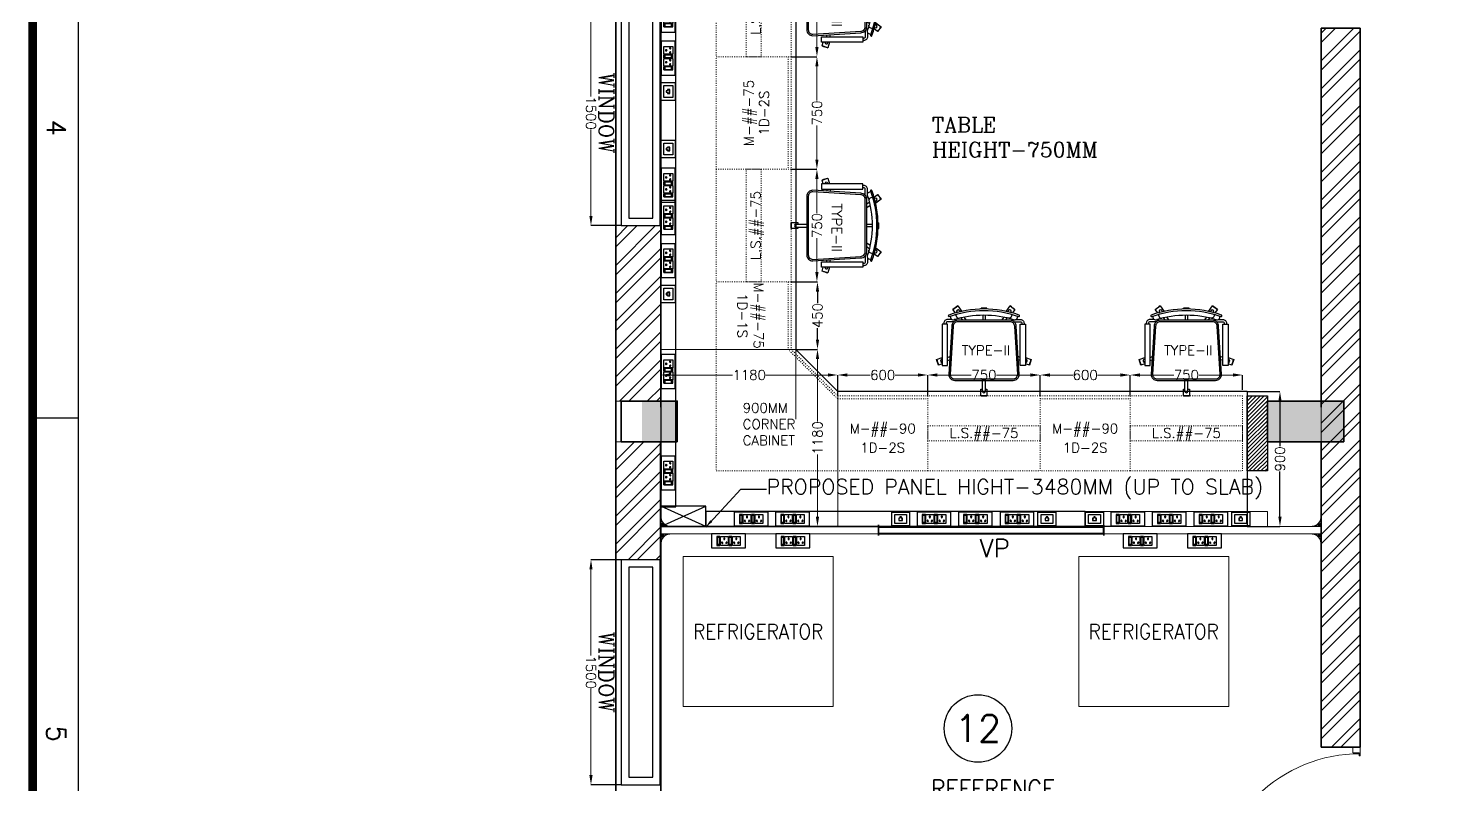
# Model space of a CAD drawing. Extents: x -52083 to 49512, y -145230 to 20224.
# Drawn here: x -50625 to -41232, y -115345 to -110304 of the extents above; entities that cross this region are included whole.
import ezdxf
from ezdxf.enums import TextEntityAlignment as Align

# ---------------------------------------------------------------- set-up
doc = ezdxf.new("R2010")
doc.units = 0
doc.header["$LTSCALE"] = 0.5
doc.header["$MEASUREMENT"] = 0
doc.header["$PDMODE"] = 32
doc.linetypes.add('ACAD_ISO03W100', pattern=[30, 12, -18])
for name, color, linetype, lineweight in [('1050x2100 Door', 6, 'Continuous', 5), ('Ahlada Coving', 3, 'Continuous', 5), ('COL', 1, 'Continuous', 35), ('DIM', 3, 'Continuous', 5), ('Furniture', 30, 'Continuous', 13), ('Hatch-1', 8, 'Continuous', 5), ('Sa-Block Text', 7, 'Continuous', 18), ('wall-1', 7, 'Continuous', 35)]:
    doc.layers.add(name, color=color, linetype=linetype, lineweight=lineweight)
for name, color, linetype in [('Ahlada 50mmWall Panels', 106, 'Continuous'), ('GC-2', 22, 'Continuous'), ('GF-1', 21, 'Continuous'), ('LABOFAB', 7, 'Continuous'), ('Partation', 7, 'Continuous'), ('PDF_Text', 5, 'Continuous'), ('SA-6MRP', 1, 'Continuous'), ('SA-6MUP', 223, 'Continuous'), ('SA-FUR', 3, 'Continuous'), ('SA-Lan', 3, 'Continuous'), ('TITLE', 7, 'Continuous'), ('View Panle', 6, 'Continuous')]:
    doc.layers.add(name, color=color, linetype=linetype)
doc.styles.add('ARIAL', font='romans.shx', dxfattribs={"height": 2.5})
doc.styles.add('PDF Arial', font='arial.ttf')
doc.styles.add('RomanS', font='romans.shx')
doc.styles.get("Standard").update_dxf_attribs({"font": 'romans.shx'})
doc.dimstyles.new('Panel dimensions', dxfattribs={"dimtxt": 65, "dimasz": 55, "dimexe": 0, "dimexo": 0, "dimtad": 0, "dimdec": 0, "dimtxsty": 'Standard', "dimcen": 0, "dimclrd": 7, "dimclre": 7, "dimclrt": 1, "dimadec": 0, "dimazin": 0, "dimtfac": 1, "dimtdec": 0, "dimtmove": 0, "dimatfit": 3, "dimfxl": 1, "dimarcsym": 0})
doc.dimstyles.new('Sa-dim', dxfattribs={"dimtxt": 65, "dimasz": 65, "dimexe": 0, "dimexo": 0, "dimtad": 0, "dimdec": 0, "dimdsep": 46, "dimtxsty": 'Standard', "dimcen": 0, "dimclrd": 256, "dimclre": 7, "dimclrt": 1, "dimadec": 0, "dimazin": 0, "dimtfac": 1, "dimtdec": 0, "dimtmove": 0, "dimatfit": 3, "dimfxl": 1, "dimlwd": -1, "dimarcsym": 0})
pattern_1 = [(45, (22946.7, -16431.28), (-92.80777, 92.80777), []), (45, (23008.57, -16431.28), (-92.80777, 92.80777), [])]

# ---------------------------------------------------------------- blocks, each defined once
blk = doc.blocks.new('A$C66962185')
at = {"layer": 'TITLE'}
for p, q in [((203723, -139882), (1210, -139882)), ((68282, -141178), (68282, -139882))]:
    blk.add_line(p, q, dxfattribs=at)
at = {"layer": 'TITLE', "const_width": 250}
blk.add_lwpolyline([(205020, 0), (205020, -141178), (0, -141178), (0, 0)], close=True, dxfattribs=at)
at = {"layer": 'TITLE', "style": 'RomanS'}
for s, p in [('4', (60101, -140511)), ('5', (77193, -140511))]:
    blk.add_text(s, height=537, dxfattribs=at).set_placement(p, align=Align.MIDDLE)
blk = doc.blocks.new('1050x2100')
at = {"layer": '1050x2100 Door'}
for p, q in [((289971.9, 46661.9), (289971.9, 46711.8)), ((289971.9, 46711.8), (290030.3, 46711.8)), ((289971.9, 46661.9), (289971.9, 46711.8)), ((290010.2, 46661.9), (290010.2, 46705.1)), ((290010.2, 46705.1), (290030.3, 46705.1)), ((290030.3, 46705.1), (290030.3, 46711.8)), ((291021.9, 46711.8), (290963.5, 46711.8)), ((290963.5, 46705.1), (290963.5, 46711.8)), ((290983.6, 46705.1), (290963.5, 46705.1)), ((290983.6, 46661.9), (290983.6, 46705.1)), ((291021.9, 46661.9), (291021.9, 46711.8)), ((289971.9, 46661.9), (290010.2, 46661.9)), ((291021.9, 46661.9), (290983.6, 46661.9)), ((290983.6, 46661.9), (290983.6, 45743.9))]:
    blk.add_line(p, q, dxfattribs=at)
blk.add_arc((290976, 46702.9), 959, 179.47012, 270.45631, dxfattribs=at)
blk = doc.blocks.new('*U109')
at = {"color": 5}
blk.add_wipeout([(50, 400), (50, 240), (1450, 240), (1450, 400)], dxfattribs=at)
blk.add_wipeout([(0, 450), (0, 190), (1500, 190), (1500, 450)], dxfattribs=at)
for points in [[(0, 450), (0, 190), (1500, 190), (1500, 450)], [(50, 400), (50, 240), (1450, 240), (1450, 400)]]:
    blk.add_lwpolyline(points, close=True, dxfattribs=at)
blk = doc.blocks.new('*D965')
at = {"layer": 'Defpoints', "color": 0}
for p in [(-46871.8, -113845), (-46669.5, -113845), (-46669.5, -115345)]:
    blk.add_point(p, dxfattribs=at)
at = {"layer": 'DIM', "color": 7, "lineweight": -2}
for p, q in [((-46669.5, -113845), (-46871.8, -113845)), ((-46669.5, -115345), (-46871.8, -115345))]:
    blk.add_line(p, q, dxfattribs=at)
at = {"layer": 'DIM'}
for p, q in [((-46871.8, -113910), (-46871.8, -114484.5)), ((-46871.8, -115280), (-46871.8, -114705.5))]:
    blk.add_line(p, q, dxfattribs=at)
for points in [[(-46882.7, -113910), (-46861, -113910), (-46871.8, -113845)], [(-46882.7, -115280), (-46861, -115280), (-46871.8, -115345)]]:
    blk.add_solid(points, dxfattribs=at)
at = {"layer": 'DIM', "color": 1, "insert": (-46871.8, -114595), "char_height": 65, "attachment_point": 5, "rotation": 270}
blk.add_mtext('1500', dxfattribs=at)
blk = doc.blocks.new('*D966')
at = {"layer": 'Defpoints', "color": 0}
for p in [(-46871.8, -110119.1), (-46669.5, -110119.1), (-46669.5, -111619.1)]:
    blk.add_point(p, dxfattribs=at)
at = {"layer": 'DIM', "color": 7, "lineweight": -2}
for p, q in [((-46669.5, -110119.1), (-46871.8, -110119.1)), ((-46669.5, -111619.1), (-46871.8, -111619.1))]:
    blk.add_line(p, q, dxfattribs=at)
at = {"layer": 'DIM'}
for p, q in [((-46871.8, -110184.1), (-46871.8, -110758.6)), ((-46871.8, -111554.1), (-46871.8, -110979.6))]:
    blk.add_line(p, q, dxfattribs=at)
for points in [[(-46882.7, -110184.1), (-46861, -110184.1), (-46871.8, -110119.1)], [(-46882.7, -111554.1), (-46861, -111554.1), (-46871.8, -111619.1)]]:
    blk.add_solid(points, dxfattribs=at)
at = {"layer": 'DIM', "color": 1, "insert": (-46871.8, -110869.1), "char_height": 65, "attachment_point": 5, "rotation": 270}
blk.add_mtext('1500', dxfattribs=at)
blk = doc.blocks.new('A010004 Mezz.F. Layout Plan$0$b & c')
at = {"layer": 'Ahlada Coving', "color": 3}
for p, q in [((-4.1, 40.9), (-5.7, 42.5)), ((-2.7, 7.8), (-3.7, 7.8)), ((-3.7, 7.8), (-2.7, 6)), ((4.9, 15.3), (-2.7, 7.8)), ((-2.7, 6), (5.7, 14.4)), ((8.7, 11.4), (0.3, 3)), ((0.3, 3), (2.1, 2)), ((2.1, 3), (9.7, 10.6)), ((2.1, 2), (2.1, 3)), ((36.9, 0), (35.3, 1.6))]:
    blk.add_line(p, q, dxfattribs=at)
blk.add_lwpolyline([(-5.7, 30.7), (-5.7, 5.7), (0, 0), (25, 0), (22.8, 1.5), (13.2, 1.5), (3.6, 4.5), (3.6, 1.5), (0.6, 1.5), (-4.2, 6.3), (-4.2, 9.3), (-1.2, 9.3), (-4.2, 18.9), (-4.2, 28.4), (-5.7, 30.7)], dxfattribs=at)
for radius, start, end in [(44, 181.95475, 220.59761), (42.5, 184.1661, 265.90598), (44, 222.22858, 227.77458), (44, 229.40556, 268.11195)]:
    blk.add_arc((38.3, 44), radius, start, end, dxfattribs=at)
blk = doc.blocks.new('A$Ca55ee631')
at = {"layer": 'SA-FUR', "color": 1}
for p, q in [((0, 0), (135, 300)), ((0, 300), (135, 0))]:
    blk.add_line(p, q, dxfattribs=at)
blk.add_lwpolyline([(0, 0), (135, 0), (135, 300), (0, 300)], close=True, dxfattribs=at)
blk = doc.blocks.new('*U107')
at = {"color": 1}
blk.add_lwpolyline([(-2507, 0), (23, 0), (23, 100), (-2507, 100)], close=True, dxfattribs=at)
blk = doc.blocks.new('*U101')
at = {"layer": 'SA-FUR', "color": 230, "linetype": 'ACAD_ISO03W100', "lineweight": 13}
for points in [[(750, 500), (0, 500), (0, 0), (750, 0)], [(750, 200), (0, 200), (0, 300), (750, 300)]]:
    blk.add_lwpolyline(points, close=True, dxfattribs=at)
at = {"layer": 'SA-FUR', "color": 7}
blk.add_attdef('TAG-2', text='', height=65, dxfattribs=at).set_placement((375, 220), align=Align.CENTER)
blk = doc.blocks.new('*U100')
at = {"layer": 'SA-FUR', "color": 230, "linetype": 'ACAD_ISO03W100', "lineweight": 13}
for points in [[(750, 500), (0, 500), (0, 0), (750, 0)], [(750, 200), (0, 200), (0, 300), (750, 300)]]:
    blk.add_lwpolyline(points, close=True, dxfattribs=at)
at = {"layer": 'SA-FUR', "color": 7}
blk.add_attdef('TAG-2', text='', height=65, rotation=180, dxfattribs=at).set_placement((375, 295), align=Align.CENTER)
blk = doc.blocks.new('*U91')
at = {"layer": 'SA-FUR', "color": 230, "linetype": 'ACAD_ISO03W100', "lineweight": 13}
blk.add_line((750, 20), (0, 20), dxfattribs=at)
blk.add_lwpolyline([(0, 500), (750, 500), (750, 0), (0, 0)], close=True, dxfattribs=at)
at = {"layer": 'SA-FUR', "color": 7}
for tag, p in [('TAG', (375, 250)), ('TAG-2', (375, 148.4))]:
    blk.add_attdef(tag, text='', height=65, dxfattribs=at).set_placement(p, align=Align.CENTER)
blk = doc.blocks.new('*D1101')
at = {"layer": 'Defpoints', "color": 0}
for p in [(-44626.6, -112614.6), (-44626.6, -112714.1), (-43876.6, -112714.1)]:
    blk.add_point(p, dxfattribs=at)
at = {"layer": 'DIM', "color": 7, "lineweight": -2}
for p, q in [((-44626.6, -112714.1), (-44626.6, -112614.6)), ((-43876.6, -112714.1), (-43876.6, -112614.6))]:
    blk.add_line(p, q, dxfattribs=at)
at = {"layer": 'DIM'}
for p, q in [((-44561.6, -112614.6), (-44335.8, -112614.6)), ((-43941.6, -112614.6), (-44167.4, -112614.6))]:
    blk.add_line(p, q, dxfattribs=at)
for points in [[(-44561.6, -112603.7), (-44561.6, -112625.4), (-44626.6, -112614.6)], [(-43941.6, -112603.7), (-43941.6, -112625.4), (-43876.6, -112614.6)]]:
    blk.add_solid(points, dxfattribs=at)
at = {"layer": 'DIM', "color": 1, "insert": (-44251.6, -112614.6), "char_height": 65, "attachment_point": 5}
blk.add_mtext('750', dxfattribs=at)
blk = doc.blocks.new('*D1102')
at = {"layer": 'Defpoints', "color": 0}
for p in [(-45226.6, -112614.6), (-46406.6, -112689.1), (-45226.6, -112689.1)]:
    blk.add_point(p, dxfattribs=at)
at = {"layer": 'DIM', "color": 7, "lineweight": -2}
for p, q in [((-46406.6, -112689.1), (-46406.6, -112614.6)), ((-45226.6, -112689.1), (-45226.6, -112614.6))]:
    blk.add_line(p, q, dxfattribs=at)
at = {"layer": 'DIM'}
for p, q in [((-46341.6, -112614.6), (-45927.1, -112614.6)), ((-45291.6, -112614.6), (-45706.1, -112614.6))]:
    blk.add_line(p, q, dxfattribs=at)
for points in [[(-46341.6, -112603.7), (-46341.6, -112625.4), (-46406.6, -112614.6)], [(-45291.6, -112603.7), (-45291.6, -112625.4), (-45226.6, -112614.6)]]:
    blk.add_solid(points, dxfattribs=at)
at = {"layer": 'DIM', "color": 1, "insert": (-45816.6, -112614.6), "char_height": 65, "attachment_point": 5}
blk.add_mtext('1180', dxfattribs=at)
blk = doc.blocks.new('*D1103')
at = {"layer": 'Defpoints', "color": 0}
for p in [(-45506.6, -112443.7), (-45506.6, -113623.7), (-45361.5, -113623.7)]:
    blk.add_point(p, dxfattribs=at)
at = {"layer": 'DIM', "color": 7, "lineweight": -2}
for p, q in [((-45506.6, -112443.7), (-45361.5, -112443.7)), ((-45506.6, -113623.7), (-45361.5, -113623.7))]:
    blk.add_line(p, q, dxfattribs=at)
at = {"layer": 'DIM'}
for p, q in [((-45361.5, -112508.7), (-45361.5, -112923.2)), ((-45361.5, -113558.7), (-45361.5, -113144.2))]:
    blk.add_line(p, q, dxfattribs=at)
for points in [[(-45372.3, -112508.7), (-45350.6, -112508.7), (-45361.5, -112443.7)], [(-45372.3, -113558.7), (-45350.6, -113558.7), (-45361.5, -113623.7)]]:
    blk.add_solid(points, dxfattribs=at)
at = {"layer": 'DIM', "color": 1, "insert": (-45361.5, -113033.7), "char_height": 65, "attachment_point": 5, "rotation": 90}
blk.add_mtext('1180', dxfattribs=at)
blk = doc.blocks.new('*D1104')
at = {"layer": 'Defpoints', "color": 0}
for p in [(-45536.6, -111243.7), (-45365.2, -111243.7), (-45536.6, -111993.7)]:
    blk.add_point(p, dxfattribs=at)
at = {"layer": 'DIM', "color": 7, "lineweight": -2}
for p, q in [((-45536.6, -111243.7), (-45365.2, -111243.7)), ((-45536.6, -111993.7), (-45365.2, -111993.7))]:
    blk.add_line(p, q, dxfattribs=at)
at = {"layer": 'DIM'}
for p, q in [((-45365.2, -111308.7), (-45365.2, -111534.5)), ((-45365.2, -111928.7), (-45365.2, -111702.9))]:
    blk.add_line(p, q, dxfattribs=at)
for points in [[(-45376.1, -111308.7), (-45354.4, -111308.7), (-45365.2, -111243.7)], [(-45376.1, -111928.7), (-45354.4, -111928.7), (-45365.2, -111993.7)]]:
    blk.add_solid(points, dxfattribs=at)
at = {"layer": 'DIM', "color": 1, "insert": (-45365.2, -111618.7), "char_height": 65, "attachment_point": 5, "rotation": 90}
blk.add_mtext('750', dxfattribs=at)
blk = doc.blocks.new('*D1105')
at = {"layer": 'Defpoints', "color": 0}
for p in [(-45536.6, -111243.7), (-45365.2, -111243.7), (-45536.6, -111993.7)]:
    blk.add_point(p, dxfattribs=at)
at = {"layer": 'DIM', "color": 7, "lineweight": -2}
for p, q in [((-45536.6, -111243.7), (-45365.2, -111243.7)), ((-45536.6, -111993.7), (-45365.2, -111993.7))]:
    blk.add_line(p, q, dxfattribs=at)
at = {"layer": 'DIM'}
for p, q in [((-45365.2, -111308.7), (-45365.2, -111534.5)), ((-45365.2, -111928.7), (-45365.2, -111702.9))]:
    blk.add_line(p, q, dxfattribs=at)
for points in [[(-45376.1, -111308.7), (-45354.4, -111308.7), (-45365.2, -111243.7)], [(-45376.1, -111928.7), (-45354.4, -111928.7), (-45365.2, -111993.7)]]:
    blk.add_solid(points, dxfattribs=at)
at = {"layer": 'DIM', "color": 1, "insert": (-45365.2, -111618.7), "char_height": 65, "attachment_point": 5, "rotation": 90}
blk.add_mtext('750', dxfattribs=at)
blk = doc.blocks.new('*D1106')
at = {"layer": 'Defpoints', "color": 0}
for p in [(-45536.6, -110493.7), (-45365.2, -110493.7), (-45536.6, -111243.7)]:
    blk.add_point(p, dxfattribs=at)
at = {"layer": 'DIM', "color": 7, "lineweight": -2}
for p, q in [((-45536.6, -110493.7), (-45365.2, -110493.7)), ((-45536.6, -111243.7), (-45365.2, -111243.7))]:
    blk.add_line(p, q, dxfattribs=at)
at = {"layer": 'DIM'}
for p, q in [((-45365.2, -110558.7), (-45365.2, -110784.5)), ((-45365.2, -111178.7), (-45365.2, -110952.9))]:
    blk.add_line(p, q, dxfattribs=at)
for points in [[(-45376.1, -110558.7), (-45354.4, -110558.7), (-45365.2, -110493.7)], [(-45376.1, -111178.7), (-45354.4, -111178.7), (-45365.2, -111243.7)]]:
    blk.add_solid(points, dxfattribs=at)
at = {"layer": 'DIM', "color": 1, "insert": (-45365.2, -110868.7), "char_height": 65, "attachment_point": 5, "rotation": 90}
blk.add_mtext('750', dxfattribs=at)
blk = doc.blocks.new('*D1107')
at = {"layer": 'Defpoints', "color": 0}
for p in [(-45536.6, -109743.7), (-45365.2, -109743.7), (-45536.6, -110493.7)]:
    blk.add_point(p, dxfattribs=at)
at = {"layer": 'DIM', "color": 7, "lineweight": -2}
for p, q in [((-45536.6, -109743.7), (-45365.2, -109743.7)), ((-45536.6, -110493.7), (-45365.2, -110493.7))]:
    blk.add_line(p, q, dxfattribs=at)
at = {"layer": 'DIM'}
for p, q in [((-45365.2, -109808.7), (-45365.2, -110034.5)), ((-45365.2, -110428.7), (-45365.2, -110202.9))]:
    blk.add_line(p, q, dxfattribs=at)
for points in [[(-45376.1, -109808.7), (-45354.4, -109808.7), (-45365.2, -109743.7)], [(-45376.1, -110428.7), (-45354.4, -110428.7), (-45365.2, -110493.7)]]:
    blk.add_solid(points, dxfattribs=at)
at = {"layer": 'DIM', "color": 1, "insert": (-45365.2, -110118.7), "char_height": 65, "attachment_point": 5, "rotation": 90}
blk.add_mtext('750', dxfattribs=at)
blk = doc.blocks.new('PCH-7022')
at = {"layer": 'GC-2', "color": 30, "ltscale": 10}
for p, q in [((-180.7, 231.7), (-179.9, 230.6)), ((-164.5, 243.5), (-159, 235.9)), ((-154.6, 195.8), (-142.2, 178.7)), ((-133.4, 200.6), (-117.5, 178.7)), ((-18.7, 254.1), (-19.1, 259.1)), ((-7.5, 214.3), (-7.5, 178.7)), ((7.5, 214.3), (7.5, 178.7)), ((18.7, 254.1), (19.1, 259.1)), ((133.4, 200.6), (117.5, 178.7)), ((154.6, 195.8), (142.2, 178.7)), ((164.5, 243.5), (159, 235.9)), ((180.7, 231.7), (179.9, 230.6)), ((-282.4, -81.2), (-277.5, -79.7)), ((-242.5, -68.3), (-227.6, -63.4)), ((-242.5, -89.3), (-229, -84.9)), ((242.5, -68.3), (227.6, -63.4)), ((242.5, -89.3), (229, -84.9)), ((282.4, -81.2), (277.5, -79.7)), ((-10, -293.7), (-10, -221.3)), ((10, -293.7), (10, -221.3))]:
    blk.add_line(p, q, dxfattribs=at)
for points in [[(-234.1, 213.6), (-234.1, 213.6, 0.416344), (-237.1, 207.2, 0.412086), (-230.7, 204.2), (-230.7, 204.2, -0.174031), (230.7, 204.2), (230.7, 204.2, 0.412086), (237.1, 207.2), (237.1, 207.2, 0.416344), (234.1, 213.6), (234.1, 213.6, 0.174031)], [(-195, -221.3), (195, -221.3, 0.414214), (235, -181.3), (215, 138.7, 0.414214), (175, 178.7), (-175, 178.7, 0.414214), (-215, 138.7), (-235, -181.3, 0.414214)], [(-195, -211.3), (195, -211.3, 0.414214), (225, -181.3), (205, 138.7, 0.414214), (175, 168.7), (-175, 168.7, 0.414214), (-205, 138.7), (-225, -181.3, 0.414214)]]:
    blk.add_lwpolyline(points, format="xyb", close=True, dxfattribs=at)
for points in [[(-237.1, 207.2), (-237.1, 207.2)], [(-277.5, -122.7), (-242.5, -122.7), (-242.5, 152.3), (-277.5, 152.3)], [(277.5, -122.7), (242.5, -122.7), (242.5, 152.3), (277.5, 152.3)]]:
    blk.add_lwpolyline(points, close=True, dxfattribs=at)
for points in [[(-225.9, 205.9), (-220.6, 191.5, 0.403288), (-201.9, 182.4), (-201.9, 182.4, -0.158526), (201.9, 182.4), (201.9, 182.4, 0.403288), (220.6, 191.5), (225.9, 205.9)], [(-193.1, 216.5, 0.029136), (-192.6, 216.6)], [(-188.5, 217.8), (-182.3, 202.3, 0.378791), (-164.6, 193.3)], [(19.1, 259.1, 0.013665), (-19.1, 259.1)], [(188.5, 217.8), (182.3, 202.3), (182.3, 202.3, -0.378791), (164.6, 193.3)], [(192.6, 216.6, 0.029136), (193.1, 216.5, 0.029136)], [(-214.2, 183.7), (-242.5, 183.7, 0.414214), (-267.5, 158.7), (-267.5, 152.3)], [(-201.5, 168.7), (-242.5, 168.7, 0.414214), (-252.5, 158.7), (-252.5, 152.3)], [(-185.7, 177.3, 0.311343), (-195, 183.7), (-197.6, 183.7)], [(185.7, 177.3, -0.311343), (195, 183.7), (197.6, 183.7)], [(201.5, 168.7), (242.5, 168.7, -0.414214), (252.5, 158.7), (252.5, 152.3)], [(214.2, 183.7), (242.5, 183.7, -0.414214), (267.5, 158.7), (267.5, 152.3)]]:
    blk.add_lwpolyline(points, format="xyb", dxfattribs=at)
for points in [[(-190.2, 227.7), (-207.2, 251.2), (-174.8, 274.7), (-148.4, 238.3)], [(148.4, 238.3), (174.8, 274.7), (207.2, 251.2), (190.2, 227.7)], [(-277.5, -111.2), (-302.9, -119.5), (-315.3, -81.4), (-277.5, -69.1)], [(277.5, -69.1), (315.3, -81.4), (302.9, -119.5), (277.5, -111.2)], [(10, -280), (20, -280), (20, -325), (-20, -325), (-20, -280), (-10, -280)]]:
    blk.add_lwpolyline(points, dxfattribs=at)
for centre, radius, start, end in [((0, 0), 325, 122.47188, 129.52812), ((-172.6, 237.6), 10, 36, 216), ((172.6, 237.6), 10, 324, 144), ((0, 0), 325, 50.47188, 57.52812), ((0, 0), 325, 194.47188, 201.52812), ((-279.3, -90.7), 10, 108, 280.28772), ((279.3, -90.7), 10, 259.71228, 72), ((0, 0), 325, 338.47188, 345.52812), ((0, 0), 325, 266.47188, 273.52812), ((0, -293.7), 10, 180, 0)]:
    blk.add_arc(centre, radius, start, end, dxfattribs=at)
at = {"layer": 'PDF_Text', "insert": (13.6, -21), "char_height": 65, "width": 310.353, "attachment_point": 5}
blk.add_mtext('{\\C1;TYPE-II}', dxfattribs=at)
blk = doc.blocks.new('*D1110')
at = {"layer": 'Defpoints', "color": 0}
for p in [(-43276.6, -112614.6), (-43276.6, -112714.1), (-42526.6, -112714.1)]:
    blk.add_point(p, dxfattribs=at)
at = {"layer": 'DIM', "color": 7, "lineweight": -2}
for p, q in [((-43276.6, -112714.1), (-43276.6, -112614.6)), ((-42526.6, -112714.1), (-42526.6, -112614.6))]:
    blk.add_line(p, q, dxfattribs=at)
at = {"layer": 'DIM'}
for p, q in [((-43211.6, -112614.6), (-42985.8, -112614.6)), ((-42591.6, -112614.6), (-42817.4, -112614.6))]:
    blk.add_line(p, q, dxfattribs=at)
for points in [[(-43211.6, -112603.7), (-43211.6, -112625.4), (-43276.6, -112614.6)], [(-42591.6, -112603.7), (-42591.6, -112625.4), (-42526.6, -112614.6)]]:
    blk.add_solid(points, dxfattribs=at)
at = {"layer": 'DIM', "color": 1, "insert": (-42901.6, -112614.6), "char_height": 65, "attachment_point": 5}
blk.add_mtext('750', dxfattribs=at)
blk = doc.blocks.new('*U132')
for points in [[(-59.4, 46), (59.4, 46), (59.4, -46), (-59.4, -46)], [(-39.1, 29.8), (39.1, 29.8), (39.1, -29.8), (-39.1, -29.8)], [(12.4, 5.6), (5.4, 5.6), (5.4, 14.6), (-5.4, 14.6), (-5.4, 5.6), (-12.4, 5.6), (-12.4, -10.5), (12.4, -10.5)], [(11.1, 4.3), (4.1, 4.3), (4.1, 13.4), (-4.1, 13.4), (-4.1, 4.3), (-11.1, 4.3), (-11.1, -9.2), (11.1, -9.2)]]:
    blk.add_lwpolyline(points, close=True)
at = {"layer": 'Sa-Block Text', "flags": 1}
for tag, p in [('PROJECTNAME', (15.2, 670.6)), ('FLOOR', (15.2, 581.1)), ('LABNAME', (15.2, 471.6)), ('ITEMNO:', (15.2, 374.3))]:
    blk.add_attdef(tag, text='', height=65, dxfattribs=at).set_placement(p, align=Align.MIDDLE_CENTER)
at = {"layer": 'Sa-Block Text'}
blk.add_attdef('CATALOGUE', text='', height=65, dxfattribs=at).set_placement((15.2, 223), align=Align.MIDDLE_CENTER)
blk = doc.blocks.new('*U131')
at = {"ltscale": 300}
for p, q in [((-78.1, 29.8), (-78.1, -29.8)), ((-78.1, 29.8), (-78.1, -29.8)), ((-57.3, 29.8), (-78.1, 29.8)), ((-78.1, 29.8), (-57.3, 29.8)), ((-76.3, 23.3), (-76.3, -23.3)), ((-59.1, 23.3), (-76.3, 23.3)), ((-59.1, -23.3), (-59.1, 23.3)), ((-57.3, -29.8), (-57.3, 29.8)), ((-53.9, 29.8), (-1.7, 29.8)), ((-53.9, -29.8), (-53.9, 29.8)), ((-1.7, 29.8), (-1.7, -29.8)), ((1.7, 29.8), (1.7, -29.8)), ((1.7, 29.8), (1.7, -29.8)), ((22.5, 29.8), (1.7, 29.8)), ((1.7, 29.8), (22.5, 29.8)), ((3.5, 23.3), (3.5, -23.3)), ((20.7, 23.3), (3.5, 23.3)), ((20.7, -23.3), (20.7, 23.3)), ((22.5, -29.8), (22.5, 29.8)), ((25.9, -29.8), (25.9, 29.8)), ((25.9, 29.8), (78.1, 29.8)), ((78.1, 29.8), (78.1, -29.8)), ((-78.1, -29.8), (-57.3, -29.8)), ((-76.3, -21.2), (-59.1, -21.2)), ((-76.3, -23.3), (-59.1, -23.3)), ((-1.7, -29.8), (-53.9, -29.8)), ((1.7, -29.8), (22.5, -29.8)), ((3.5, -21.2), (20.7, -21.2)), ((3.5, -23.3), (20.7, -23.3)), ((78.1, -29.8), (25.9, -29.8))]:
    blk.add_line(p, q, dxfattribs=at)
blk.add_lwpolyline([(-113, -46), (113, -46), (113, 46), (-113, 46)], close=True, dxfattribs=at)
for centre, radius, start, end in [((-27.8, 14.7), 4.06, 307.15837, 232.84163), ((-27.8, 10.6), 2.59, 161.40312, 18.59688), ((52, 14.7), 4.06, 307.15837, 232.84163), ((52, 10.6), 2.59, 161.40312, 18.59688), ((-42.7, -11.6), 3.5, 5.26891, 272.51003), ((-39.9, -14), 2.82, 202.68381, 75.09514), ((-15.7, -14), 2.82, 104.90486, 337.31619), ((-12.9, -11.6), 3.5, 267.48997, 174.73109), ((37.1, -11.6), 3.5, 5.26891, 272.51003), ((39.9, -14), 2.82, 202.68381, 75.09514), ((64.1, -14), 2.82, 104.90486, 337.31619), ((66.9, -11.6), 3.5, 267.48997, 174.73109)]:
    blk.add_arc(centre, radius, start, end, dxfattribs=at)
at = {"layer": 'Sa-Block Text', "flags": 1}
for tag, p in [('PROJECTNAME', (102.4, 776)), ('FLOOR', (102.4, 686.5)), ('LABNAME', (102.4, 577)), ('ITEMNO:', (102.4, 479.7))]:
    blk.add_attdef(tag, text='', height=65, dxfattribs=at).set_placement(p, align=Align.MIDDLE_CENTER)
at = {"layer": 'Sa-Block Text'}
blk.add_attdef('CATALOGUE', text='', height=65, dxfattribs=at).set_placement((102.4, 360.5), align=Align.MIDDLE_CENTER)
blk = doc.blocks.new('*U130')
for p, q in [((-78.1, 29.8), (-78.1, -29.8)), ((-78.1, 29.8), (-78.1, -29.8)), ((-57.3, 29.8), (-78.1, 29.8)), ((-78.1, 29.8), (-57.3, 29.8)), ((-76.3, 23.3), (-76.3, -23.3)), ((-59.1, 23.3), (-76.3, 23.3)), ((-59.1, -23.3), (-59.1, 23.3)), ((-57.3, -29.8), (-57.3, 29.8)), ((-53.9, 29.8), (-1.7, 29.8)), ((-53.9, -29.8), (-53.9, 29.8)), ((-1.7, 29.8), (-1.7, -29.8)), ((1.7, 29.8), (1.7, -29.8)), ((1.7, 29.8), (1.7, -29.8)), ((22.5, 29.8), (1.7, 29.8)), ((1.7, 29.8), (22.5, 29.8)), ((3.5, 23.3), (3.5, -23.3)), ((20.7, 23.3), (3.5, 23.3)), ((20.7, -23.3), (20.7, 23.3)), ((22.5, -29.8), (22.5, 29.8)), ((25.9, -29.8), (25.9, 29.8)), ((25.9, 29.8), (78.1, 29.8)), ((78.1, 29.8), (78.1, -29.8)), ((-78.1, -29.8), (-57.3, -29.8)), ((-76.3, -21.2), (-59.1, -21.2)), ((-76.3, -23.3), (-59.1, -23.3)), ((-1.7, -29.8), (-53.9, -29.8)), ((1.7, -29.8), (22.5, -29.8)), ((3.5, -21.2), (20.7, -21.2)), ((3.5, -23.3), (20.7, -23.3)), ((78.1, -29.8), (25.9, -29.8))]:
    blk.add_line(p, q)
blk.add_lwpolyline([(-113, -46), (113, -46), (113, 46), (-113, 46)], close=True)
for centre, radius, start, end in [((-27.8, 14.7), 4.06, 307.15837, 232.84163), ((-27.8, 10.6), 2.59, 161.40312, 18.59688), ((52, 14.7), 4.06, 307.15837, 232.84163), ((52, 10.6), 2.59, 161.40312, 18.59688), ((-42.7, -11.6), 3.5, 5.26891, 272.51003), ((-39.9, -14), 2.82, 202.68381, 75.09514), ((-15.7, -14), 2.82, 104.90486, 337.31619), ((-12.9, -11.6), 3.5, 267.48997, 174.73109), ((37.1, -11.6), 3.5, 5.26891, 272.51003), ((39.9, -14), 2.82, 202.68381, 75.09514), ((64.1, -14), 2.82, 104.90486, 337.31619), ((66.9, -11.6), 3.5, 267.48997, 174.73109)]:
    blk.add_arc(centre, radius, start, end)
at = {"layer": 'Sa-Block Text', "flags": 1}
for tag, p in [('PROJECTNAME', (14.8, 619.1)), ('FLOOR', (14.8, 529.6)), ('LABNAME', (14.8, 420.1)), ('ITEMNO:', (14.8, 322.8))]:
    blk.add_attdef(tag, text='', height=65, dxfattribs=at).set_placement(p, align=Align.MIDDLE_CENTER)
at = {"layer": 'Sa-Block Text'}
blk.add_attdef('CATALOGUE', text='', height=65, dxfattribs=at).set_placement((14.8, 173.9), align=Align.MIDDLE_CENTER)
blk = doc.blocks.new('A$C054a1436')
at = {"color": 1}
blk.add_circle((225, 225), 225, dxfattribs=at)
blk.add_attdef('T1', text='', height=180).set_placement((225, 225), align=Align.MIDDLE_CENTER)
blk = doc.blocks.new('*U115')
at = {"layer": 'SA-FUR', "color": 230, "linetype": 'ACAD_ISO03W100', "lineweight": 13}
blk.add_line((600, 20), (0, 20), dxfattribs=at)
blk.add_lwpolyline([(0, 500), (600, 500), (600, 0), (0, 0)], close=True, dxfattribs=at)
at = {"layer": 'SA-FUR', "color": 7}
for tag, p in [('TAG-2', (300, 377.6)), ('TAG', (300, 250))]:
    blk.add_attdef(tag, text='', height=65, rotation=180, dxfattribs=at).set_placement(p, align=Align.CENTER)
blk = doc.blocks.new('*D1211')
at = {"layer": 'Defpoints', "color": 0}
for p in [(-45226.6, -112614.6), (-45226.6, -112753.7), (-44626.6, -112753.7)]:
    blk.add_point(p, dxfattribs=at)
at = {"layer": 'Hatch-1', "color": 7, "lineweight": -2}
for p, q in [((-45226.6, -112753.7), (-45226.6, -112614.6)), ((-44626.6, -112753.7), (-44626.6, -112614.6))]:
    blk.add_line(p, q, dxfattribs=at)
at = {"layer": 'Hatch-1'}
for p, q in [((-45161.6, -112614.6), (-45009.3, -112614.6)), ((-44691.6, -112614.6), (-44844, -112614.6))]:
    blk.add_line(p, q, dxfattribs=at)
for points in [[(-45161.6, -112603.7), (-45161.6, -112625.4), (-45226.6, -112614.6)], [(-44691.6, -112603.7), (-44691.6, -112625.4), (-44626.6, -112614.6)]]:
    blk.add_solid(points, dxfattribs=at)
at = {"layer": 'Hatch-1', "color": 1, "insert": (-44926.6, -112614.6), "char_height": 65, "attachment_point": 5}
blk.add_mtext('600', dxfattribs=at)
blk = doc.blocks.new('*D1212')
at = {"layer": 'Defpoints', "color": 0}
for p in [(-43876.6, -112614.6), (-43876.6, -112753.7), (-43276.6, -112753.7)]:
    blk.add_point(p, dxfattribs=at)
at = {"layer": 'Hatch-1', "color": 7, "lineweight": -2}
for p, q in [((-43876.6, -112753.7), (-43876.6, -112614.6)), ((-43276.6, -112753.7), (-43276.6, -112614.6))]:
    blk.add_line(p, q, dxfattribs=at)
at = {"layer": 'Hatch-1'}
for p, q in [((-43811.6, -112614.6), (-43659.3, -112614.6)), ((-43341.6, -112614.6), (-43494, -112614.6))]:
    blk.add_line(p, q, dxfattribs=at)
for points in [[(-43811.6, -112603.7), (-43811.6, -112625.4), (-43876.6, -112614.6)], [(-43341.6, -112603.7), (-43341.6, -112625.4), (-43276.6, -112614.6)]]:
    blk.add_solid(points, dxfattribs=at)
at = {"layer": 'Hatch-1', "color": 1, "insert": (-43576.6, -112614.6), "char_height": 65, "attachment_point": 5}
blk.add_mtext('600', dxfattribs=at)
blk = doc.blocks.new('*D1218')
at = {"color": 7, "lineweight": -2}
for p, q in [((-42496.6, -112723.7), (-42277.7, -112723.7)), ((-42496.6, -113623.7), (-42277.7, -113623.7))]:
    blk.add_line(p, q, dxfattribs=at)
for p, q in [((-42277.7, -112788.7), (-42277.7, -113089.5)), ((-42277.7, -113558.7), (-42277.7, -113257.9))]:
    blk.add_line(p, q)
for points in [[(-42288.5, -112788.7), (-42266.8, -112788.7), (-42277.7, -112723.7)], [(-42288.5, -113558.7), (-42266.8, -113558.7), (-42277.7, -113623.7)]]:
    blk.add_solid(points)
at = {"layer": 'Defpoints', "color": 0}
for p in [(-42496.6, -112723.7), (-42277.7, -112723.7), (-42496.6, -113623.7)]:
    blk.add_point(p, dxfattribs=at)
at = {"color": 1, "insert": (-42277.7, -113173.7), "char_height": 65, "attachment_point": 5, "rotation": 90}
blk.add_mtext('900', dxfattribs=at)
blk = doc.blocks.new('A$C34123dda')
at = {"layer": 'LABOFAB', "color": 230, "linetype": 'ACAD_ISO03W100', "lineweight": 13}
blk.add_line((-280, 310), (30, 0), dxfattribs=at)
at = {"layer": 'LABOFAB', "color": 96, "lineweight": 13, "true_color": 0x008500}
blk.add_lwpolyline([(900, 1180), (900, 1180), (900, 1180), (900, 0), (0, 0), (-280, 280), (-280, 1180)], close=True, dxfattribs=at)
at = {"layer": 'LABOFAB', "color": 230, "linetype": 'ACAD_ISO03W100', "lineweight": 13}
blk.add_lwpolyline([(50, 0), (530, 0), (530, 810), (-280, 810), (-280, 330)], close=True, dxfattribs=at)
blk = doc.blocks.new('*U102')
at = {"layer": 'SA-FUR', "color": 230, "linetype": 'ACAD_ISO03W100', "lineweight": 13}
blk.add_line((450, 20), (0, 20), dxfattribs=at)
blk.add_lwpolyline([(0, 500), (450, 500), (450, 0), (0, 0)], close=True, dxfattribs=at)
at = {"layer": 'SA-FUR', "color": 7}
for tag, p in [('TAG-2', (225, 357.8)), ('TAG', (225, 250))]:
    blk.add_attdef(tag, text='', height=65, rotation=180, dxfattribs=at).set_placement(p, align=Align.CENTER)
blk = doc.blocks.new('*D917')
at = {"color": 7, "lineweight": -2}
for p, q in [((-45365.2, -111993.7), (-45361.5, -111993.7)), ((-45506.6, -112443.7), (-45361.5, -112443.7))]:
    blk.add_line(p, q, dxfattribs=at)
for p, q in [((-45361.5, -112058.7), (-45361.5, -112134.5)), ((-45361.5, -112378.7), (-45361.5, -112302.9))]:
    blk.add_line(p, q)
for points in [[(-45372.3, -112058.7), (-45350.6, -112058.7), (-45361.5, -111993.7)], [(-45372.3, -112378.7), (-45350.6, -112378.7), (-45361.5, -112443.7)]]:
    blk.add_solid(points)
at = {"layer": 'Defpoints', "color": 0}
for p in [(-45365.2, -111993.7), (-45361.5, -111993.7), (-45506.6, -112443.7)]:
    blk.add_point(p, dxfattribs=at)
at = {"color": 1, "insert": (-45361.5, -112218.7), "char_height": 65, "attachment_point": 5, "rotation": 90}
blk.add_mtext('450', dxfattribs=at)
blk = doc.blocks.new('BARE')
at = {"layer": 'COL'}
h = blk.add_hatch(color=256, dxfattribs=at)
h.dxf.hatch_style = 1
h.paths.add_polyline_path([(-28744.5, -15732.6), (-28979.5, -15732.6), (-28979.5, -16002.6), (-28744.5, -16002.6)])
h = blk.add_hatch(color=256, dxfattribs=at)
h.dxf.hatch_style = 1
h.paths.add_polyline_path([(-24299.5, -15732.6), (-24809.5, -15732.6), (-24809.5, -16002.6), (-24299.5, -16002.6)])
at = {"layer": 'Hatch-1'}
h = blk.add_hatch(dxfattribs=at)
h.set_pattern_fill('ANSI32,_O', color=256, scale=350)
h.set_pattern_definition(pattern_1)
h.paths.add_polyline_path([(-24450.5, -13247.6), (-24190.5, -13247.6), (-24190.5, -18037.6), (-24450.5, -18037.6)])
at = {"layer": 'SA-FUR'}
h = blk.add_hatch(dxfattribs=at)
h.set_pattern_fill('ANSI31', color=6, scale=150)
h.set_pattern_definition([(45, (22946.697, -16427.282), (-13.258252, 13.258252), [])])
h.paths.add_polyline_path([(-24944.7, -15697.6), (-24809.5, -15697.6), (-24809.5, -16197.6), (-24944.7, -16197.6)])
blk.add_line((-25655.1, -16567.6), (-28854.7, -16567.6))
at = {"layer": 'Ahlada 50mmWall Panels', "color": 161, "linetype": 'ByBlock', "lineweight": 5}
for p, q in [((-28854.7, -16567.6), (-24450.5, -16567.6)), ((-28854.7, -16617.6), (-24450.5, -16617.6))]:
    blk.add_line(p, q, dxfattribs=at)
at = {"layer": 'COL'}
for points in [[(-28744.5, -16002.6), (-28744.5, -15732.6), (-29117.5, -15732.6), (-29117.5, -16002.6)], [(-24299.5, -16002.6), (-24299.5, -15732.6), (-24809.5, -15732.6), (-24809.5, -16002.6)]]:
    blk.add_lwpolyline(points, close=True, dxfattribs=at)
at = {"layer": 'DIM'}
blk.add_line((-27954.7, -10391.9), (-27954.7, -15851.9), dxfattribs=at)
at = {"layer": 'Furniture'}
for points in [[(-28704.7, -17767.6), (-27704.7, -17767.6), (-27704.7, -16767.6), (-28704.7, -16767.6)], [(-26067.5, -17767.6), (-25067.5, -17767.6), (-25067.5, -16767.6), (-26067.5, -16767.6)]]:
    blk.add_lwpolyline(points, close=True, dxfattribs=at)
at = {"layer": 'Hatch-1'}
for p, q in [((-28854.7, -16567.6), (-24450.5, -16567.6)), ((-28854.7, -16617.6), (-24450.5, -16617.6))]:
    blk.add_line(p, q, dxfattribs=at)
for points in [[(-24450.5, -13247.6), (-24190.5, -13247.6), (-24190.5, -18037.6), (-24450.5, -18037.6)], [(-26024.7, -16467.6), (-24809.5, -16467.6), (-24809.5, -16567.6), (-26024.7, -16567.6)]]:
    blk.add_lwpolyline(points, close=True, dxfattribs=at)
at = {"layer": 'Partation'}
for p, q in [((-27405.6, -16557.6), (-27405.6, -16627.6)), ((-27402.6, -16557.6), (-27402.6, -16627.6)), ((-25902.6, -16558.5), (-25902.6, -16628.5)), ((-25899.6, -16558.5), (-25899.6, -16628.5))]:
    blk.add_line(p, q, dxfattribs=at)
at = {"layer": 'SA-FUR'}
for p, q in [((-27954.7, -6450.9), (-27954.7, -15400.9)), ((-24944.7, -15667.6), (-27674.7, -15667.6)), ((-24944.7, -15667.6), (-24944.7, -16567.6))]:
    blk.add_line(p, q, dxfattribs=at)
at = {"layer": 'SA-FUR', "color": 7}
blk.add_lwpolyline([(-24944.7, -15697.6), (-24809.5, -15697.6), (-24809.5, -16197.6), (-24944.7, -16197.6)], close=True, dxfattribs=at)
at = {"layer": 'View Panle'}
blk.add_lwpolyline([(-27402.6, -16617.6), (-25902.6, -16617.6), (-25902.6, -16567.6), (-27402.6, -16567.6), (-27402.6, -16617.6), (-27402.6, -16611.6), (-25902.6, -16611.6), (-25902.6, -16573.6), (-27402.6, -16573.6)], dxfattribs=at)
at = {"layer": 'wall-1', "color": 7}
for p, q in [((-29154.7, -1917.6), (-29154.7, -19577.6)), ((-28854.7, -15772.6), (-28854.7, -6770.9)), ((-28854.7, -19559.9), (-28854.7, -16002.6))]:
    blk.add_line(p, q, dxfattribs=at)
at = {"layer": 'wall-1'}
for p, q in [((-24450.5, -13247.6), (-24450.5, -15772.6)), ((-24190.5, -13247.6), (-24450.5, -13247.6)), ((-24190.5, -13247.6), (-24190.5, -15772.6)), ((-24190.5, -15772.6), (-24190.5, -18037.6)), ((-24450.5, -16002.6), (-24450.5, -18037.6)), ((-24190.5, -18037.6), (-24450.5, -18037.6))]:
    blk.add_line(p, q, dxfattribs=at)
at = {"color": 1, "rotation": 180}
blk.add_blockref('A$C34123dda', (-27954.7, -15387.6), dxfattribs=at)
blk.add_blockref('*U107', (-26047.7, -16567.6))
ref = blk.add_blockref('A$C054a1436', (-26964.3, -18138.3))
ref.add_attrib('T1', '12', dxfattribs={"color": 1, "height": 180}).set_placement((-26739.3, -17913.3), align=Align.MIDDLE_CENTER)
at = {"layer": '1050x2100 Door', "rotation": 270}
blk.add_blockref('1050x2100', (-70902.3, 271934.4), dxfattribs=at)
at = {"layer": 'Ahlada Coving', "ltscale": 500, "yscale": 1.418185559101403, "zscale": 1.418185559101403}
for p, xscale in [((-28846.6, -16567.6), 1.418185559101403), ((-24458.6, -16567.6), -1.418185559101403)]:
    blk.add_blockref('A010004 Mezz.F. Layout Plan$0$b & c', p, dxfattribs=dict(at, xscale=xscale))
at = {"layer": 'Ahlada Coving', "ltscale": 500, "yscale": 1.418185559101403, "zscale": 1.418185559101403, "rotation": 180}
for p, xscale in [((-28846.6, -16617.6), -1.418185559101403), ((-24458.6, -16617.6), 1.418185559101403)]:
    blk.add_blockref('A010004 Mezz.F. Layout Plan$0$b & c', p, dxfattribs=dict(at, xscale=xscale))
at = {"layer": 'GF-1', "color": 7, "rotation": 270}
for p in [(-27659.7, -13062.6), (-27659.7, -14562.6)]:
    blk.add_blockref('PCH-7022', p, dxfattribs=at)
at = {"layer": 'GF-1', "color": 7}
for p in [(-26699.7, -15372.6), (-25349.7, -15372.6)]:
    blk.add_blockref('PCH-7022', p, dxfattribs=at)
at = {"layer": 'SA-6MRP', "color": 7, "rotation": 90}
blk.add_blockref('*U131', (-28804.7, -15535.5), dxfattribs=at)
at = {"layer": 'SA-6MRP', "color": 7}
for p in [(-28251.7, -16517.6), (-27032.8, -16517.6), (-25739.9, -16517.6), (-28403.1, -16663.6), (-25657.5, -16663.6)]:
    blk.add_blockref('*U131', p, dxfattribs=at)
at = {"layer": 'SA-6MUP', "color": 7, "rotation": 90}
for p in [(-28804.7, -14796.4), (-28804.7, -16211.3)]:
    blk.add_blockref('*U130', p, dxfattribs=at)
at = {"layer": 'SA-6MUP', "color": 7}
for p in [(-27975.7, -16517.6), (-26756.8, -16517.6), (-26479, -16517.6), (-25463.9, -16517.6), (-25186.1, -16517.6), (-27974, -16663.6), (-25228.4, -16663.6)]:
    blk.add_blockref('*U130', p, dxfattribs=at)
at = {"layer": 'SA-FUR'}
for name, p, rotation, values in [('*U100', (-28484.7, -12687.6), 270, {'TAG-2': 'L.S.##-75'}), ('*U91', (-27984.7, -14187.6), 90, {'TAG': 'M-##-75', 'TAG-2': '1D-2S'}), ('*U100', (-28484.7, -14187.6), 270, {'TAG-2': 'L.S.##-75'}), ('*U102', (-27984.7, -15387.6), 90, {'TAG': 'M-##-75', 'TAG-2': '1D-1S'}), ('*U115', (-27074.7, -15697.6), 180, {'TAG': 'M-##-90', 'TAG-2': '1D-2S'}), ('*U115', (-25724.7, -15697.6), 180, {'TAG': 'M-##-90', 'TAG-2': '1D-2S'})]:
    blk.add_blockref(name, p, dxfattribs=dict(at, rotation=rotation)).add_auto_attribs(values)
for p in [(-27074.7, -16197.6), (-25724.7, -16197.6)]:
    blk.add_blockref('*U101', p, dxfattribs=at).add_auto_attribs({'TAG-2': 'L.S.##-75'})
at = {"layer": 'SA-FUR', "color": 1, "rotation": 90}
blk.add_blockref('A$Ca55ee631', (-28554.7, -16567.6), dxfattribs=at)
at = {"layer": 'SA-Lan', "color": 7, "rotation": 90}
blk.add_blockref('*U132', (-28804.7, -15018.8), dxfattribs=at)
at = {"layer": 'SA-Lan', "color": 7}
for p in [(-27255.2, -16517.6), (-26279.9, -16517.6), (-25962.3, -16517.6), (-24987, -16517.6)]:
    blk.add_blockref('*U132', p, dxfattribs=at)
at = {"color": 5, "insert": (-28308, -15745), "char_height": 65, "width": 513.111, "attachment_point": 1, "style": 'ARIAL'}
blk.add_mtext('{\\C7;900MM\\PCORNER CABINET}', dxfattribs=at)
at = {"layer": '1050x2100 Door', "color": 1, "insert": (-28148, -16319.5), "char_height": 100, "attachment_point": 4}
blk.add_mtext('PROPOSED PANEL HIGHT-3480MM (UP TO SLAB)', dxfattribs=at)
at = {"layer": 'PDF_Text', "style": 'RomanS'}
blk.add_text('VP', height=120, dxfattribs=at).set_placement((-26727.7, -16772.3))
at = {"layer": 'PDF_Text', "char_height": 100, "attachment_point": 2, "rotation": 270, "style": 'RomanS'}
for insert in [(-29167.5, -13813), (-29167.5, -17538.9)]:
    blk.add_mtext('{\\Fromanc|c0;WINDOW}', dxfattribs=dict(at, insert=insert))
at = {"layer": 'PDF_Text', "insert": (-27046.7, -14107, -2637.8), "char_height": 100, "attachment_point": 7, "style": 'PDF Arial'}
blk.add_mtext('{\\Fromanc|c0;\\C1;TABLE\\PHEIGHT-750MM}', dxfattribs=at)
at = {"layer": 'PDF_Text', "style": 'RomanS'}
for s, insert, char_height, width, attachment_point in [('{\\W0.9;REFRIGERATOR}', (-28204.7, -17267.6), 100, 952.429, 5), ('{\\W0.9;REFRIGERATOR}', (-25567.5, -17267.6), 100, 952.429, 5), ('\\pt1980;{\\W0.9;REFERENCE STANDARD ROOM\\P\\ptz;\\W1;\\C0;4405 X 2700}', (-26638.6, -18776.5), 120, 1501.998, 8)]:
    blk.add_mtext(s, dxfattribs=dict(at, insert=insert, char_height=char_height, width=width, attachment_point=attachment_point))
at = {"layer": 'SA-FUR', "color": 7}
for p in [(-11828.1, -20212.7), (-10178.1, -20212.7), (-8528.1, -20212.7), (-12428.4, -24228.4), (-10778.4, -24228.4), (-9128.4, -24228.4)]:
    blk.add_attdef('LS##90', text='', height=65, dxfattribs=at).set_placement(p, align=Align.CENTER)
at = {"color": 4}
dim = blk.add_linear_dim(base=(-27809.5, -14937.6), p1=(-27954.7, -15387.6), p2=(-27813.3, -14937.6), angle=90, dimstyle='Sa-dim', override={"dimtmove": 1}, dxfattribs=at)
dim.commit()
dim.dimension.update_dxf_attribs({"geometry": '*D917', "text_midpoint": (-27809.5, -15162.6), "insert": (17552, 97056.2)})
dim = blk.add_aligned_dim(p1=(-24944.7, -16567.6), p2=(-24944.7, -15667.6), distance=-219, dimstyle='Sa-dim', dxfattribs=at)
dim.commit()
dim.dimension.update_dxf_attribs({"geometry": '*D1218', "text_midpoint": (-24725.7, -16117.6), "insert": (17552, 97056.2)})
at = {"layer": 'DIM', "color": 7}
for base, p1, p2, picture, middle in [((-27813.3, -12687.6), (-27984.7, -13437.6), (-27984.7, -12687.6), '*D1107', (-27813.3, -13062.6)), ((-27813.3, -13437.6), (-27984.7, -14187.6), (-27984.7, -13437.6), '*D1106', (-27813.3, -13812.6)), ((-27813.3, -14187.6), (-27984.7, -14937.6), (-27984.7, -14187.6), '*D1104', (-27813.3, -14562.6)), ((-27813.3, -14187.6), (-27984.7, -14937.6), (-27984.7, -14187.6), '*D1105', (-27813.3, -14562.6))]:
    dim = blk.add_linear_dim(base=base, p1=p1, p2=p2, angle=90, dimstyle='Sa-dim', override={"dimtmove": 1}, dxfattribs=at)
    dim.commit()
    dim.dimension.update_dxf_attribs({"geometry": picture, "text_midpoint": middle, "insert": (17552, 97056.2)})
dim = blk.add_linear_dim(base=(-27809.5, -16567.6), p1=(-27954.7, -15387.6), p2=(-27954.7, -16567.6), angle=90, dimstyle='Sa-dim', dxfattribs=at)
dim.commit()
dim.dimension.update_dxf_attribs({"geometry": '*D1103', "text_midpoint": (-27809.5, -15977.6), "insert": (17552, 97056.2)})
dim = blk.add_linear_dim(base=(-27674.7, -15558.4), p1=(-28854.7, -15632.9), p2=(-27674.7, -15632.9), dimstyle='Sa-dim', dxfattribs=at)
dim.commit()
dim.dimension.update_dxf_attribs({"geometry": '*D1102', "text_midpoint": (-28264.7, -15558.4), "insert": (17552, 97056.2)})
for base, p1, p2, picture, middle in [((-27074.7, -15558.4), (-26324.7, -15658), (-27074.7, -15658), '*D1101', (-26699.7, -15558.4)), ((-25724.7, -15558.4), (-24974.7, -15658), (-25724.7, -15658), '*D1110', (-25349.7, -15558.4))]:
    dim = blk.add_linear_dim(base=base, p1=p1, p2=p2, dimstyle='Sa-dim', override={"dimtmove": 1}, dxfattribs=at)
    dim.commit()
    dim.dimension.update_dxf_attribs({"geometry": picture, "text_midpoint": middle, "insert": (17552, 97056.2)})
at = {"layer": 'Hatch-1'}
for p1, p2, picture, middle in [((-27074.7, -15697.6), (-27674.7, -15697.6), '*D1211', (-27374.7, -15558.4)), ((-25724.7, -15697.6), (-26324.7, -15697.6), '*D1212', (-26024.7, -15558.4))]:
    dim = blk.add_aligned_dim(p1=p1, p2=p2, distance=-139.1, dimstyle='Sa-dim', dxfattribs=at)
    dim.commit()
    dim.dimension.update_dxf_attribs({"geometry": picture, "text_midpoint": middle, "insert": (17552, 97056.2)})
at = {"layer": '1050x2100 Door', "annotation_type": 0, "has_hookline": 1, "hookline_direction": 0, "text_width": 3757.1}
blk.add_leader([(-28554.7, -16571.6), (-28320.3, -16319.5), (-28148.6, -16319.5)], dimstyle='Panel dimensions', override={"dimfxl": 1.25, "dimfxlon": 1, "dimarcsym": 1}, dxfattribs=at)
at = {"rotation": 270}
for p in [(-29307.5, -13063), (-29307.5, -16788.9)]:
    blk.add_blockref('*U109', p, dxfattribs=at)
at = {"layer": 'Hatch-1'}
h = blk.add_hatch(dxfattribs=at)
h.set_pattern_fill('ANSI32,_O', color=256, scale=350)
h.set_pattern_definition(pattern_1)
h.paths.add_polyline_path([(-29154.7, -14563), (-28854.7, -14563), (-28854.7, -15732.6), (-29154.7, -15732.6)])
h = blk.add_hatch(dxfattribs=at)
h.set_pattern_fill('ANSI32,_O', color=256, scale=350)
h.set_pattern_definition(pattern_1)
h.paths.add_polyline_path([(-28858.5, -16002.6), (-29154.7, -16002.6), (-29154.7, -16788.9), (-28858.5, -16788.9)])
at = {"color": 1}
blk.add_lwpolyline([(-28754.7, -16436.6), (-28754.7, -5396.6), (-28854.7, -5396.6), (-28854.7, -16436.6)], close=True, dxfattribs=at)
at = {"layer": 'Hatch-1'}
for points in [[(-29154.7, -14563), (-28854.7, -14563), (-28854.7, -15732.6), (-29154.7, -15732.6)], [(-28858.5, -16002.6), (-29154.7, -16002.6), (-29154.7, -16788.9), (-28858.5, -16788.9)]]:
    blk.add_lwpolyline(points, close=True, dxfattribs=at)
at = {"layer": 'SA-6MRP', "color": 7, "rotation": 90}
blk.add_blockref('*U131', (-28804.7, -14293.6), dxfattribs=at)
at = {"layer": 'SA-6MUP', "color": 7, "rotation": 90}
for p in [(-28804.7, -13160), (-28804.7, -13446.9), (-28804.7, -14509.5)]:
    blk.add_blockref('*U130', p, dxfattribs=at)
at = {"layer": 'SA-Lan', "color": 7, "rotation": 90}
for p in [(-28804.7, -13669.3), (-28804.7, -14051.9)]:
    blk.add_blockref('*U132', p, dxfattribs=at)
at = {"layer": 'DIM', "color": 7}
for base, p1, p2, picture, middle in [((-29319.9, -13063), (-29117.5, -14563), (-29117.5, -13063), '*D966', (-29319.9, -13813)), ((-29319.9, -16788.9), (-29117.5, -18288.9), (-29117.5, -16788.9), '*D965', (-29319.9, -17538.9))]:
    dim = blk.add_linear_dim(base=base, p1=p1, p2=p2, angle=90, dimstyle='Sa-dim', dxfattribs=at)
    dim.commit()
    dim.dimension.update_dxf_attribs({"geometry": picture, "text_midpoint": middle, "text_rotation": 270, "insert": (17552, 97056.2)})

msp = doc.modelspace()

# ---------------------------------------------------------------- block references
at = {"layer": 'TITLE', "xscale": 0.2362210059218341, "yscale": 0.2362210059218341, "zscale": 0.2362210059282006, "rotation": 270}
msp.add_blockref('A$C66962185', (-17245.7, -96770.3, 2637.8), dxfattribs=at)

# ---------------------------------------------------------------- next in the draw order: block references
at = {"color": 240}
msp.add_blockref('BARE', (-17552, -97056.2, 2637.8), dxfattribs=at)

doc.saveas('drawing.dxf')
